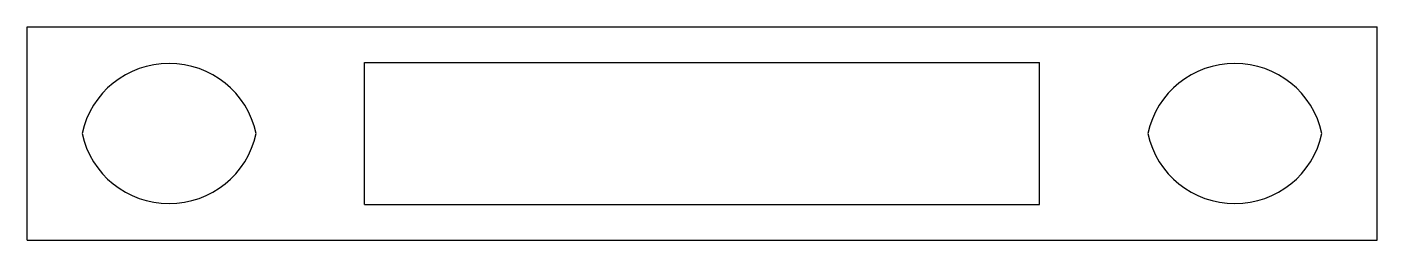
# Model space of a CAD drawing. Header units: millimetres. Extents: x -380 to 0, y 0 to 60.
import ezdxf

# ---------------------------------------------------------------- set-up
doc = ezdxf.new("R2010")
doc.units = ezdxf.units.MM
doc.layers.add('DXF_tmp', color=7, linetype='CONTINUOUS')

msp = doc.modelspace()

# ---------------------------------------------------------------- linework, layer by layer
at = {"layer": 'DXF_tmp'}
for p, q in [((-380, 0), (-380, 60)), ((-380, 60), (0, 60)), ((0, 0), (0, 60)), ((-285, 10), (-285, 50)), ((-285, 50), (-95, 50)), ((-95, 10), (-95, 50)), ((-285, 10), (-95, 10)), ((-380, 0), (0, 0))]:
    msp.add_line(p, q, dxfattribs=at)
for centre, start, end in [((-340, 24.68), 12.2539, 167.7461), ((-40, 24.68), 12.2539, 167.7461), ((-340, 35.32), -167.7461, -12.2539), ((-40, 35.32), -167.7461, -12.2539)]:
    msp.add_arc(centre, 25.07, start, end, dxfattribs=at)

doc.saveas('drawing.dxf')
